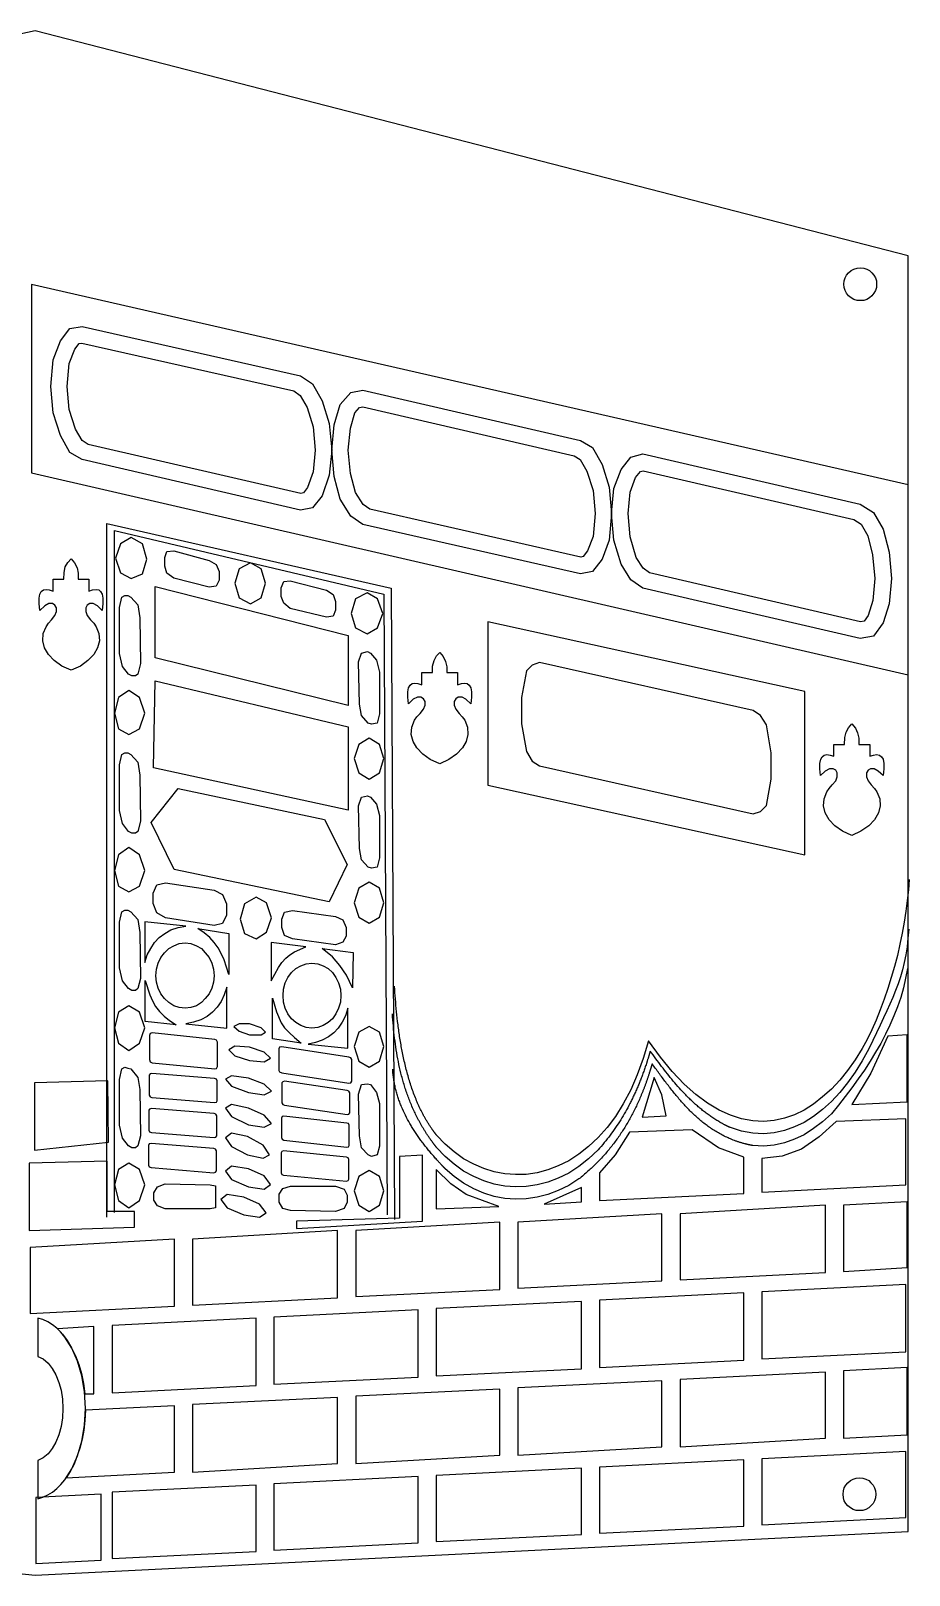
# Model space of a CAD drawing. Header units: inches. Extents: x -37.44 to -28.87, y -6.39 to 1.7.
# Drawn here: x -33.47 to -28.87, y -6.39 to 1.7 of the extents above; entities that cross this region are included whole.
import ezdxf

# ---------------------------------------------------------------- set-up
doc = ezdxf.new("R2010")
doc.units = ezdxf.units.IN
doc.layers.get('0').update_dxf_attribs({"linetype": 'CONTINUOUS'})

msp = doc.modelspace()

# ---------------------------------------------------------------- linework, layer by layer
for p, q in [((-33.3156, 0.0736), (-33.2664, 0.137)), ((-33.2664, 0.137), (-33.203, 0.1479)), ((-33.203, 0.1479), (-32.0585, -0.1101)), ((-33.3549, -0.027), (-33.3156, 0.0736)), ((-33.3669, -0.1658), (-33.3549, -0.027)), ((-32.0585, -0.1101), (-31.9951, -0.1527)), ((-31.9951, -0.1527), (-31.9448, -0.2413)), ((-33.3549, -0.3047), (-33.3669, -0.1658)), ((-31.9448, -0.2413), (-31.9076, -0.3604)), ((-31.8508, -0.2609), (-31.794, -0.1975)), ((-31.794, -0.1975), (-31.7316, -0.1855)), ((-31.7316, -0.1855), (-30.5915, -0.449)), ((-33.3156, -0.4238), (-33.3549, -0.3047)), ((-31.8814, -0.367), (-31.8508, -0.2609)), ((-31.9076, -0.3604), (-31.8945, -0.4992)), ((-31.8945, -0.4992), (-31.8814, -0.367)), ((-33.2664, -0.5124), (-33.3156, -0.4238)), ((-30.5915, -0.449), (-30.5292, -0.4861)), ((-33.203, -0.5495), (-33.2664, -0.5124)), ((-32.0585, -0.8141), (-33.203, -0.5495)), ((-31.8945, -0.4992), (-31.9076, -0.6315)), ((-31.8814, -0.6381), (-31.8945, -0.4992)), ((-30.5292, -0.4861), (-30.4789, -0.5747)), ((-30.3784, -0.6009), (-30.3281, -0.5375)), ((-30.3281, -0.5375), (-30.2647, -0.5189)), ((-30.2647, -0.5189), (-29.1268, -0.7824)), ((-31.9076, -0.6315), (-31.9448, -0.7386)), ((-31.8508, -0.7572), (-31.8814, -0.6381)), ((-30.4789, -0.5747), (-30.4418, -0.6938)), ((-30.4166, -0.7004), (-30.3784, -0.6009)), ((-30.4418, -0.6938), (-30.4287, -0.8326)), ((-30.4287, -0.8326), (-30.4166, -0.7004)), ((-31.9951, -0.802), (-32.0585, -0.8141)), ((-31.9448, -0.7386), (-31.9951, -0.802)), ((-31.794, -0.8457), (-31.8508, -0.7572)), ((-29.1268, -0.7824), (-29.0568, -0.8261)), ((-33.0729, -4.5186), (-33.0729, -0.884)), ((-33.0729, -0.884), (-31.5841, -1.224)), ((-31.7316, -0.8895), (-31.794, -0.8457)), ((-30.5915, -1.1475), (-31.7316, -0.8895)), ((-30.4287, -0.8326), (-30.4418, -0.9715)), ((-30.4166, -0.9715), (-30.4287, -0.8326)), ((-29.0568, -0.8261), (-29.0065, -0.9146)), ((-33.0336, -4.4946), (-33.0336, -0.9212)), ((-33.0336, -0.9212), (-31.6223, -1.2546)), ((-29.0065, -0.9146), (-28.9748, -1.0338)), ((-30.4418, -0.9715), (-30.4789, -1.072)), ((-30.3784, -1.0972), (-30.4166, -0.9715)), ((-28.9748, -1.0338), (-28.9628, -1.1726)), ((-30.4789, -1.072), (-30.5292, -1.1354)), ((-30.3281, -1.1792), (-30.3784, -1.0972)), ((-30.5292, -1.1354), (-30.5915, -1.1475)), ((-30.2647, -1.224), (-30.3281, -1.1792)), ((-28.9628, -1.1726), (-28.9748, -1.3049)), ((-31.6223, -1.2546), (-31.6048, -4.5066)), ((-31.5841, -1.224), (-31.5666, -4.5317)), ((-29.1268, -1.4874), (-30.2647, -1.224)), ((-28.9748, -1.3049), (-29.0065, -1.4054)), ((-29.0065, -1.4054), (-29.0568, -1.4743)), ((-29.0568, -1.4743), (-29.1268, -1.4874)), ((-30.2363, -3.5949), (-30.2625, -3.6868)), ((-30.1729, -3.6813), (-30.2363, -3.5949)), ((-29.1158, -3.6354), (-29.153, -3.6944)), ((-29.0808, -3.6376), (-29.1158, -3.6999)), ((-30.2625, -3.6868), (-30.2942, -3.7731)), ((-30.1106, -3.7556), (-30.1729, -3.6813)), ((-29.153, -3.6944), (-29.1923, -3.7512)), ((-29.1158, -3.6999), (-29.153, -3.7589)), ((-30.2942, -3.7731), (-30.3281, -3.8518)), ((-30.0483, -3.8212), (-30.1106, -3.7556)), ((-29.2339, -3.8015), (-29.2776, -3.8485)), ((-29.1923, -3.7512), (-29.2339, -3.8015)), ((-29.153, -3.7589), (-29.1923, -3.8157)), ((-30.3281, -3.8518), (-30.3674, -3.925)), ((-29.987, -3.877), (-30.0483, -3.8212)), ((-29.9258, -3.9218), (-29.987, -3.877)), ((-29.2776, -3.8485), (-29.3235, -3.889)), ((-29.2339, -3.866), (-29.2776, -3.913)), ((-29.1923, -3.8157), (-29.2339, -3.866)), ((-30.3674, -3.925), (-30.4079, -3.9906)), ((-29.8657, -3.9578), (-29.9258, -3.9218)), ((-29.8067, -3.9852), (-29.8657, -3.9578)), ((-29.4197, -3.9578), (-29.4711, -3.9819)), ((-29.3705, -3.9261), (-29.4197, -3.9578)), ((-29.3235, -3.889), (-29.3705, -3.9261)), ((-29.3235, -3.9546), (-29.3705, -3.9906)), ((-29.2776, -3.913), (-29.3235, -3.9546)), ((-30.4079, -3.9906), (-30.4527, -4.0497)), ((-29.7476, -4.0038), (-29.8067, -3.9852)), ((-29.6897, -4.0147), (-29.7476, -4.0038)), ((-29.6329, -4.018), (-29.6897, -4.0147)), ((-29.5771, -4.0125), (-29.6329, -4.018)), ((-29.5236, -4.0005), (-29.5771, -4.0125)), ((-29.4711, -3.9819), (-29.5236, -4.0005)), ((-29.4197, -4.0223), (-29.4711, -4.0464)), ((-29.3705, -3.9906), (-29.4197, -4.0223)), ((-29.3235, -4.0191), (-29.3705, -4.0551)), ((-29.2776, -3.9775), (-29.3235, -4.0191)), ((-31.301, -4.136), (-31.3458, -4.089)), ((-30.4997, -4.1021), (-30.5489, -4.1491)), ((-30.4527, -4.0497), (-30.4997, -4.1021)), ((-29.7476, -4.0682), (-29.8067, -4.0497)), ((-29.6897, -4.0792), (-29.7476, -4.0682)), ((-29.6329, -4.0825), (-29.6897, -4.0792)), ((-29.5771, -4.077), (-29.6329, -4.0825)), ((-29.5236, -4.065), (-29.5771, -4.077)), ((-29.4711, -4.0464), (-29.5236, -4.065)), ((-29.4711, -4.1109), (-29.5236, -4.1295)), ((-29.4197, -4.0868), (-29.4711, -4.1109)), ((-29.3705, -4.0551), (-29.4197, -4.0868)), ((-31.301, -4.2005), (-31.3458, -4.1535)), ((-31.254, -4.1765), (-31.301, -4.136)), ((-31.254, -4.241), (-31.301, -4.2005)), ((-31.2037, -4.2125), (-31.254, -4.1765)), ((-30.6003, -4.1896), (-30.6527, -4.2235)), ((-30.5489, -4.1491), (-30.6003, -4.1896)), ((-30.4997, -4.1666), (-30.5489, -4.2136)), ((-29.6329, -4.147), (-29.6897, -4.1437)), ((-29.5771, -4.1415), (-29.6329, -4.147)), ((-29.5236, -4.1295), (-29.5771, -4.1415)), ((-31.254, -4.3054), (-31.301, -4.265)), ((-31.2037, -4.277), (-31.254, -4.241)), ((-31.1512, -4.241), (-31.2037, -4.2125)), ((-31.1512, -4.3054), (-31.2037, -4.277)), ((-31.0987, -4.2639), (-31.1512, -4.241)), ((-31.0441, -4.2814), (-31.0987, -4.2639)), ((-30.9883, -4.2912), (-31.0441, -4.2814)), ((-30.8189, -4.2858), (-30.8757, -4.2945)), ((-30.7631, -4.2705), (-30.8189, -4.2858)), ((-30.7085, -4.2497), (-30.7631, -4.2705)), ((-30.6527, -4.2235), (-30.7085, -4.2497)), ((-30.6527, -4.288), (-30.7085, -4.3142)), ((-30.6003, -4.2541), (-30.6527, -4.288)), ((-30.5489, -4.2136), (-30.6003, -4.2541)), ((-31.2037, -4.3415), (-31.254, -4.3054)), ((-31.1512, -4.3699), (-31.2037, -4.3415)), ((-31.0987, -4.3284), (-31.1512, -4.3054)), ((-31.0441, -4.3459), (-31.0987, -4.3284)), ((-30.9883, -4.3557), (-31.0441, -4.3459)), ((-30.9315, -4.2956), (-30.9883, -4.2912)), ((-30.9315, -4.3601), (-30.9883, -4.3557)), ((-30.8757, -4.2945), (-30.9315, -4.2956)), ((-30.8757, -4.359), (-30.9315, -4.3601)), ((-30.8189, -4.3503), (-30.8757, -4.359)), ((-30.7631, -4.335), (-30.8189, -4.3503)), ((-30.7085, -4.3142), (-30.7631, -4.335)), ((-30.6527, -4.3525), (-30.7085, -4.3787)), ((-30.6003, -4.3186), (-30.6527, -4.3525)), ((-31.0987, -4.3929), (-31.1512, -4.3699)), ((-31.0441, -4.4104), (-31.0987, -4.3929)), ((-30.9883, -4.4202), (-31.0441, -4.4104)), ((-30.9315, -4.4246), (-30.9883, -4.4202)), ((-30.8757, -4.4235), (-30.9315, -4.4246)), ((-30.8189, -4.4148), (-30.8757, -4.4235)), ((-30.7631, -4.3995), (-30.8189, -4.4148)), ((-30.7085, -4.3787), (-30.7631, -4.3995))]:
    msp.add_line(p, q)
for points in [[(-28.8743, -6.1659), (-28.8743, 0.5174), (-33.4478, 1.6968), (-37.4311, 0.8333), (-37.4311, -5.9823), (-33.4478, -6.3944)], [(-29.1082, 0.2845), (-29.1268, 0.2834), (-29.1432, 0.2845), (-29.1595, 0.29), (-29.1738, 0.2976), (-29.1869, 0.3086), (-29.1978, 0.3217), (-29.2055, 0.337), (-29.2109, 0.3523), (-29.212, 0.3698), (-29.2109, 0.3873), (-29.2055, 0.4037), (-29.1978, 0.4168), (-29.1869, 0.4299), (-29.1738, 0.4408), (-29.1595, 0.4485), (-29.1432, 0.454), (-29.1268, 0.4561), (-29.1082, 0.454), (-29.0918, 0.4485), (-29.0776, 0.4408), (-29.0655, 0.4299), (-29.0546, 0.4168), (-29.047, 0.4037), (-29.0415, 0.3873), (-29.0404, 0.3698), (-29.0415, 0.3523), (-29.047, 0.337), (-29.0546, 0.3217), (-29.0655, 0.3086), (-29.0776, 0.2976), (-29.0918, 0.29)], [(-28.8743, -0.6818), (-33.4675, 0.3687), (-33.4675, -0.6184), (-28.8743, -1.6765)], [(-33.2183, 0.0583), (-33.2041, 0.0604), (-32.0935, -0.1899), (-32.0607, -0.2128), (-32.0235, -0.2762), (-31.9918, -0.3779), (-31.9809, -0.4992), (-31.9918, -0.6129), (-32.0213, -0.696), (-32.0432, -0.7233), (-32.0574, -0.7266), (-33.1713, -0.4697), (-33.203, -0.45), (-33.2379, -0.3899), (-33.2697, -0.2872), (-33.2806, -0.1658), (-33.2697, -0.0467), (-33.2412, 0.0298)], [(-31.7491, -0.2762), (-31.7327, -0.273), (-30.6254, -0.5299), (-30.5926, -0.5484), (-30.5587, -0.6096), (-30.5259, -0.7113), (-30.515, -0.8326), (-30.5259, -0.9518), (-30.5555, -1.0283), (-30.5773, -1.0567), (-30.5904, -1.06), (-31.6956, -0.8097), (-31.7306, -0.7845), (-31.771, -0.7222), (-31.7972, -0.6228), (-31.8082, -0.4992), (-31.7972, -0.3845), (-31.7732, -0.3036)], [(-30.2778, -0.6118), (-30.2625, -0.6075), (-29.1595, -0.8632), (-29.1213, -0.8873), (-29.0863, -0.9485), (-29.0612, -1.0491), (-29.0491, -1.1726), (-29.0601, -1.2885), (-29.0841, -1.3661), (-29.106, -1.3967), (-29.1246, -1.4), (-30.2297, -1.1431), (-30.2636, -1.119), (-30.2997, -1.0622), (-30.3314, -0.954), (-30.3423, -0.8326), (-30.3314, -0.7201), (-30.3029, -0.6435)], [(-32.886, -0.99), (-32.9461, -0.9584), (-33.0008, -0.99), (-33.0281, -1.0655), (-33.0008, -1.142), (-32.9461, -1.1726), (-32.886, -1.1475), (-32.863, -1.072)], [(-32.5362, -1.2174), (-32.722, -1.1715), (-32.7581, -1.1453), (-32.769, -1.1081), (-32.769, -1.0633), (-32.7581, -1.0316), (-32.722, -1.0272), (-32.5362, -1.0775), (-32.5001, -1.0994), (-32.4848, -1.1365), (-32.4848, -1.1813), (-32.5001, -1.213)], [(-33.3549, -1.1759), (-33.2981, -1.1759), (-33.297, -1.1409), (-33.2904, -1.1114), (-33.2773, -1.0884), (-33.2598, -1.0688), (-33.2423, -1.0906), (-33.2292, -1.1169), (-33.2227, -1.1453), (-33.2227, -1.1759), (-33.1669, -1.1759), (-33.1669, -1.2382), (-33.1472, -1.2316), (-33.1297, -1.2294), (-33.1155, -1.2316), (-33.1057, -1.2404), (-33.098, -1.2546), (-33.0937, -1.2764), (-33.0937, -1.3038), (-33.097, -1.3398), (-33.121, -1.3158), (-33.144, -1.3038), (-33.1625, -1.3038), (-33.1756, -1.3114), (-33.1833, -1.3267), (-33.1833, -1.3453), (-33.1756, -1.3672), (-33.1582, -1.389), (-33.1418, -1.4065), (-33.1297, -1.4251), (-33.1144, -1.4612), (-33.1112, -1.4983), (-33.121, -1.5355), (-33.1418, -1.5705), (-33.1724, -1.6022), (-33.2117, -1.6317), (-33.2598, -1.6536), (-33.309, -1.6317), (-33.3494, -1.6022), (-33.379, -1.5705), (-33.3997, -1.5355), (-33.4085, -1.4983), (-33.4063, -1.4612), (-33.391, -1.4251), (-33.379, -1.4065), (-33.3626, -1.389), (-33.3451, -1.3672), (-33.3374, -1.3453), (-33.3374, -1.3267), (-33.3451, -1.3114), (-33.3582, -1.3038), (-33.3768, -1.3038), (-33.3986, -1.3158), (-33.4238, -1.3398), (-33.4282, -1.3038), (-33.4282, -1.2764), (-33.4238, -1.2546), (-33.4161, -1.2404), (-33.4041, -1.2316), (-33.3899, -1.2294), (-33.3746, -1.2316), (-33.3549, -1.2382)], [(-32.2651, -1.1223), (-32.3197, -1.0906), (-32.3799, -1.1223), (-32.4017, -1.1977), (-32.3799, -1.2732), (-32.3197, -1.3049), (-32.2651, -1.2732), (-32.2421, -1.1977)], [(-31.9229, -1.3748), (-32.1121, -1.33), (-32.1449, -1.3016), (-32.1601, -1.2666), (-32.1601, -1.2207), (-32.1449, -1.189), (-32.1121, -1.1846), (-31.9229, -1.2338), (-31.8869, -1.2568), (-31.8759, -1.2928), (-31.8759, -1.3387), (-31.8869, -1.3694)], [(-32.9002, -1.3781), (-32.8958, -1.6186), (-32.9111, -1.6732), (-32.9231, -1.682), (-32.9428, -1.682), (-32.9592, -1.6732), (-32.9909, -1.6328), (-33.0062, -1.565), (-33.0062, -1.3245), (-32.9942, -1.2699), (-32.9778, -1.2611), (-32.9636, -1.2611), (-32.9472, -1.2699), (-32.9111, -1.3103)], [(-32.8193, -1.588), (-32.8193, -1.2152), (-31.8093, -1.471), (-31.8093, -1.8383)], [(-31.6551, -1.2797), (-31.7098, -1.248), (-31.771, -1.2797), (-31.7929, -1.3552), (-31.771, -1.4306), (-31.7098, -1.4623), (-31.6551, -1.4306), (-31.6278, -1.3552)], [(-29.4164, -1.764), (-31.0769, -1.3989), (-31.0769, -2.2548), (-29.4164, -2.6199)], [(-31.6442, -1.6634), (-31.6442, -1.8809), (-31.6562, -1.9312), (-31.6868, -1.9356), (-31.7032, -1.9312), (-31.7393, -1.8908), (-31.7502, -1.8317), (-31.7546, -1.6098), (-31.7393, -1.5639), (-31.7076, -1.5552), (-31.6912, -1.5639), (-31.6595, -1.6)], [(-31.4234, -1.6656), (-31.3676, -1.6656), (-31.3665, -1.6317), (-31.3589, -1.6022), (-31.3458, -1.5781), (-31.3294, -1.5596), (-31.3108, -1.5814), (-31.2988, -1.6077), (-31.2922, -1.635), (-31.2922, -1.6656), (-31.2354, -1.6656), (-31.2354, -1.729), (-31.2157, -1.7224), (-31.1993, -1.7202), (-31.1862, -1.7224), (-31.1742, -1.7312), (-31.1665, -1.7454), (-31.1621, -1.7662), (-31.1621, -1.7935), (-31.1665, -1.8296), (-31.1917, -1.8055), (-31.2124, -1.7946), (-31.2321, -1.7935), (-31.2452, -1.8022), (-31.2529, -1.8164), (-31.2529, -1.8361), (-31.2452, -1.8569), (-31.2277, -1.8798), (-31.2113, -1.8973), (-31.1982, -1.9148), (-31.184, -1.952), (-31.1818, -1.9892), (-31.1906, -2.0263), (-31.2102, -2.0602), (-31.2408, -2.093), (-31.2813, -2.1203), (-31.3294, -2.1444), (-31.3786, -2.1203), (-31.4179, -2.093), (-31.4485, -2.0602), (-31.4682, -2.0263), (-31.478, -1.9892), (-31.4748, -1.952), (-31.4606, -1.9148), (-31.4485, -1.8973), (-31.4321, -1.8798), (-31.4136, -1.8569), (-31.4059, -1.8361), (-31.4059, -1.8164), (-31.4136, -1.8022), (-31.4278, -1.7935), (-31.4463, -1.7946), (-31.4682, -1.8055), (-31.4933, -1.8296), (-31.4966, -1.7935), (-31.4966, -1.7662), (-31.4923, -1.7454), (-31.4846, -1.7312), (-31.4737, -1.7224), (-31.4606, -1.7202), (-31.4431, -1.7224), (-31.4234, -1.729)], [(-29.6864, -1.8645), (-30.8058, -1.6131), (-30.844, -1.6262), (-30.8746, -1.6569), (-30.9009, -1.7957), (-30.9009, -1.9334), (-30.8746, -2.0788), (-30.844, -2.1291), (-30.8058, -2.1542), (-29.6864, -2.4056), (-29.6482, -2.3925), (-29.6176, -2.3619), (-29.5924, -2.2231), (-29.5924, -2.0853), (-29.6176, -1.94), (-29.6482, -1.8897)], [(-32.9013, -1.7957), (-32.957, -1.7585), (-33.0117, -1.7957), (-33.0336, -1.8776), (-33.0117, -1.9596), (-32.957, -1.9902), (-32.9013, -1.9596), (-32.874, -1.8776)], [(-32.828, -2.164), (-32.8204, -1.7082), (-31.8093, -1.9498), (-31.8093, -2.386)], [(-29.2645, -2.0416), (-29.2087, -2.0416), (-29.2076, -2.0056), (-29.2, -1.9771), (-29.1869, -1.9542), (-29.1705, -1.9334), (-29.1508, -1.9575), (-29.1399, -1.9815), (-29.1333, -2.0099), (-29.1333, -2.0416), (-29.0754, -2.0416), (-29.0754, -2.1039), (-29.0568, -2.0974), (-29.0404, -2.0952), (-29.0262, -2.0985), (-29.0142, -2.1061), (-29.0065, -2.1192), (-29.0032, -2.1411), (-29.0032, -2.1695), (-29.0065, -2.2045), (-29.0317, -2.1815), (-29.0535, -2.1695), (-29.0732, -2.1695), (-29.0852, -2.1772), (-29.0929, -2.1914), (-29.0929, -2.2111), (-29.0852, -2.2329), (-29.0688, -2.2537), (-29.0524, -2.2723), (-29.0393, -2.2898), (-29.024, -2.3269), (-29.0218, -2.3641), (-29.0306, -2.4002), (-29.0513, -2.4362), (-29.0808, -2.4679), (-29.1224, -2.4964), (-29.1705, -2.5193), (-29.2186, -2.4964), (-29.259, -2.4679), (-29.2885, -2.4362), (-29.3093, -2.4002), (-29.3191, -2.3641), (-29.3159, -2.3269), (-29.3006, -2.2898), (-29.2885, -2.2723), (-29.2732, -2.2537), (-29.2547, -2.2329), (-29.247, -2.2111), (-29.247, -2.1914), (-29.2547, -2.1772), (-29.2689, -2.1695), (-29.2864, -2.1695), (-29.3093, -2.1815), (-29.3344, -2.2045), (-29.3377, -2.1695), (-29.3377, -2.1411), (-29.3334, -2.1192), (-29.3257, -2.1061), (-29.3148, -2.0985), (-29.3006, -2.0952), (-29.2831, -2.0974), (-29.2645, -2.1039)], [(-31.6442, -2.0416), (-31.6989, -2.0099), (-31.7535, -2.0416), (-31.7765, -2.116), (-31.7535, -2.1914), (-31.6989, -2.2231), (-31.6442, -2.1914), (-31.6223, -2.116)], [(-32.9002, -2.2023), (-32.8958, -2.4439), (-32.9111, -2.4974), (-32.9231, -2.5073), (-32.9428, -2.5073), (-32.9592, -2.4974), (-32.9909, -2.4559), (-33.0062, -2.3881), (-33.0062, -2.1487), (-32.9942, -2.0941), (-32.9778, -2.0853), (-32.9636, -2.0853), (-32.9472, -2.0941), (-32.9111, -2.1345)], [(-32.8401, -2.4515), (-32.6991, -2.2723), (-31.9328, -2.4351), (-31.8147, -2.6702), (-31.9087, -2.8658), (-32.7209, -2.6975)], [(-31.6442, -2.4144), (-31.6442, -2.6363), (-31.6562, -2.6855), (-31.6868, -2.6909), (-31.7032, -2.6855), (-31.7393, -2.6461), (-31.7502, -2.5871), (-31.7546, -2.3641), (-31.7393, -2.3182), (-31.7076, -2.3105), (-31.6912, -2.3182), (-31.6595, -2.3553)], [(-32.9013, -2.6199), (-32.957, -2.5827), (-33.0117, -2.6199), (-33.0336, -2.7019), (-33.0117, -2.7838), (-32.957, -2.8144), (-32.9013, -2.7838), (-32.874, -2.7019)], [(-32.511, -2.9915), (-32.7657, -2.9511), (-32.8106, -2.9249), (-32.8302, -2.8757), (-32.8302, -2.821), (-32.8106, -2.7784), (-32.7657, -2.7675), (-32.511, -2.8057), (-32.4662, -2.8287), (-32.4465, -2.8768), (-32.4465, -2.9358), (-32.4662, -2.9806)], [(-31.6442, -2.7959), (-31.6989, -2.7642), (-31.7535, -2.7959), (-31.7765, -2.8713), (-31.7535, -2.9467), (-31.6989, -2.9784), (-31.6442, -2.9467), (-31.6223, -2.8713)], [(-32.9002, -3.0265), (-32.8958, -3.2681), (-32.9111, -3.3216), (-32.9231, -3.3315), (-32.9428, -3.3315), (-32.9592, -3.3216), (-32.9909, -3.2801), (-33.0062, -3.2123), (-33.0062, -2.973), (-32.9942, -2.9183), (-32.9778, -2.9095), (-32.9636, -2.9095), (-32.9472, -2.9183), (-32.9111, -2.9587)], [(-32.2367, -2.8713), (-32.2913, -2.8429), (-32.3525, -2.8768), (-32.3744, -2.9566), (-32.3525, -3.032), (-32.2913, -3.0604), (-32.2367, -3.0254), (-32.2104, -2.9511)], [(-31.8759, -3.0921), (-32.1011, -3.0604), (-32.1416, -3.0429), (-32.1569, -3.0014), (-32.1569, -2.9566), (-32.1416, -2.9216), (-32.1011, -2.9117), (-31.8759, -2.9434), (-31.8366, -2.9609), (-31.8191, -3.0014), (-31.8191, -3.0473), (-31.8366, -3.0779)], [(-32.874, -2.9708), (-32.874, -3.185), (-32.8608, -3.1446), (-32.8433, -3.1107), (-32.8237, -3.079), (-32.7985, -3.0538), (-32.769, -3.032), (-32.7373, -3.0134), (-32.7001, -3.0014), (-32.6586, -2.9937)], [(-32.4345, -3.0331), (-32.4345, -3.2473), (-32.4586, -3.1708), (-32.4739, -3.138), (-32.4903, -3.1074), (-32.5099, -3.079), (-32.534, -3.0538), (-32.5624, -3.0298), (-32.5963, -3.0068)], [(-32.6324, -3.42), (-32.663, -3.4233), (-32.6947, -3.42), (-32.722, -3.4113), (-32.7482, -3.3949), (-32.7701, -3.373), (-32.7898, -3.3479), (-32.804, -3.3195), (-32.8127, -3.2867), (-32.816, -3.2539), (-32.8127, -3.2189), (-32.804, -3.1872), (-32.7898, -3.1577), (-32.7701, -3.1336), (-32.7482, -3.1118), (-32.722, -3.0965), (-32.6947, -3.0855), (-32.663, -3.0823), (-32.6324, -3.0855), (-32.6039, -3.0965), (-32.5777, -3.1118), (-32.557, -3.1336), (-32.5373, -3.1577), (-32.5231, -3.1872), (-32.5143, -3.2189), (-32.511, -3.2539), (-32.5143, -3.2867), (-32.5231, -3.3195), (-32.5373, -3.3479), (-32.557, -3.373), (-32.5777, -3.3949), (-32.6039, -3.4113)], [(-32.2115, -3.079), (-32.2115, -3.2801), (-32.1744, -3.2101), (-32.1558, -3.185), (-32.1361, -3.1621), (-32.1142, -3.1435), (-32.0902, -3.1293), (-32.0312, -3.1019)], [(-31.7819, -3.1315), (-31.7863, -3.3173), (-31.818, -3.2517), (-31.8519, -3.2003), (-31.8913, -3.1555), (-31.9448, -3.1118)], [(-31.9678, -3.525), (-31.9984, -3.5282), (-32.029, -3.525), (-32.0574, -3.5151), (-32.0825, -3.4987), (-32.1055, -3.4791), (-32.1241, -3.4528), (-32.1383, -3.4244), (-32.1481, -3.3927), (-32.1492, -3.3577), (-32.1481, -3.3238), (-32.1383, -3.291), (-32.1241, -3.2626), (-32.1055, -3.2375), (-32.0825, -3.2167), (-32.0574, -3.2014), (-32.029, -3.1916), (-31.9984, -3.1872), (-31.9678, -3.1916), (-31.9394, -3.2014), (-31.9131, -3.2167), (-31.8901, -3.2375), (-31.8727, -3.2626), (-31.8585, -3.291), (-31.8497, -3.3238), (-31.8464, -3.3577), (-31.8497, -3.3927), (-31.8585, -3.4244), (-31.8727, -3.4528), (-31.8901, -3.4791), (-31.9131, -3.4987), (-31.9394, -3.5151)], [(-32.8718, -3.4944), (-32.8718, -3.279), (-32.8477, -3.3544), (-32.8335, -3.3862), (-32.8182, -3.4146), (-32.7974, -3.4408), (-32.7734, -3.4649), (-32.745, -3.4878), (-32.7089, -3.5108)], [(-32.4444, -3.5282), (-32.4444, -3.314), (-32.4575, -3.3534), (-32.4739, -3.3883), (-32.4946, -3.4189), (-32.5198, -3.4452), (-32.5482, -3.4681), (-32.581, -3.4845), (-32.6182, -3.4976), (-32.6586, -3.5053)], [(-32.205, -3.584), (-32.205, -3.3708), (-32.1842, -3.443), (-32.1591, -3.4998), (-32.1416, -3.5261), (-32.1186, -3.5512), (-32.0891, -3.5774), (-32.0541, -3.608)], [(-32.9013, -3.4441), (-32.957, -3.4124), (-33.0117, -3.4441), (-33.0336, -3.5261), (-33.0117, -3.608), (-32.957, -3.6452), (-32.9013, -3.608), (-32.874, -3.5261)], [(-31.8104, -3.6332), (-31.8104, -3.4244), (-31.8235, -3.4638), (-31.8399, -3.4976), (-31.8606, -3.5282), (-31.8836, -3.5523), (-31.912, -3.5742), (-31.9448, -3.5906), (-31.9798, -3.6037), (-32.0191, -3.6124)], [(-32.5078, -3.5873), (-32.8357, -3.5534), (-32.8455, -3.5567), (-32.8499, -3.5665), (-32.8499, -3.6933), (-32.8455, -3.7042), (-32.8357, -3.7097), (-32.5078, -3.7425), (-32.4979, -3.7392), (-32.4936, -3.7294), (-32.4936, -3.6026), (-32.4979, -3.5917)], [(-32.2651, -3.5261), (-32.3252, -3.5064), (-32.3799, -3.5064), (-32.4083, -3.5195), (-32.3799, -3.5446), (-32.3252, -3.5632), (-32.2651, -3.5632), (-32.2421, -3.5501)], [(-31.6442, -3.5501), (-31.6989, -3.5195), (-31.7535, -3.5501), (-31.7765, -3.6255), (-31.7535, -3.702), (-31.6989, -3.7337), (-31.6442, -3.702), (-31.6223, -3.6255)], [(-32.2487, -3.655), (-32.3252, -3.6288), (-32.4017, -3.6234), (-32.4345, -3.6419), (-32.4017, -3.6736), (-32.3252, -3.6988), (-32.2487, -3.7053), (-32.2159, -3.6857)], [(-31.8049, -3.6802), (-32.1569, -3.6266), (-32.1678, -3.6288), (-32.1722, -3.6376), (-32.1722, -3.7502), (-32.1678, -3.7578), (-32.1569, -3.7633), (-31.8049, -3.8168), (-31.794, -3.8146), (-31.7896, -3.8059), (-31.7896, -3.6933), (-31.794, -3.6846)], [(-28.8808, -3.5632), (-28.9814, -3.5698), (-29.0699, -3.7644), (-29.1705, -3.9283), (-28.8808, -3.9152)], [(-32.9002, -3.8507), (-32.8958, -4.0923), (-32.9111, -4.1459), (-32.9231, -4.1557), (-32.9428, -4.1557), (-32.9592, -4.1459), (-32.9909, -4.1043), (-33.0062, -4.0365), (-33.0062, -3.7971), (-32.9942, -3.7425), (-32.9778, -3.7337), (-32.9636, -3.7381), (-32.9472, -3.7425), (-32.9111, -3.7873)], [(-32.5089, -3.7917), (-32.8368, -3.7655), (-32.8466, -3.7676), (-32.851, -3.7753), (-32.851, -3.8802), (-32.8466, -3.889), (-32.8368, -3.8912), (-32.5089, -3.9185), (-32.499, -3.9163), (-32.4946, -3.9087), (-32.4946, -3.8048), (-32.499, -3.7961)], [(-32.2487, -3.8212), (-32.3307, -3.7906), (-32.4192, -3.7775), (-32.4509, -3.7961), (-32.4192, -3.8332), (-32.3307, -3.866), (-32.2487, -3.878), (-32.2104, -3.8595)], [(-30.1433, -3.9884), (-30.1652, -3.878), (-30.2056, -3.7872), (-30.269, -3.9949)], [(-33.0685, -3.8048), (-33.4522, -3.8157), (-33.4522, -4.1677), (-33.0642, -4.1262)], [(-31.8136, -3.8551), (-32.1427, -3.807), (-32.1514, -3.8092), (-32.1558, -3.8157), (-32.1558, -3.9196), (-32.1514, -3.9283), (-32.1427, -3.9327), (-31.8136, -3.9808), (-31.8049, -3.9797), (-31.8005, -3.972), (-31.8005, -3.8682), (-31.8049, -3.8595)], [(-31.6442, -3.924), (-31.6442, -4.147), (-31.6562, -4.1918), (-31.6868, -4.2005), (-31.7032, -4.1918), (-31.7393, -4.1557), (-31.7502, -4.0923), (-31.7546, -3.8748), (-31.7393, -3.8234), (-31.7076, -3.8201), (-31.6912, -3.8234), (-31.6595, -3.8649)], [(-32.511, -3.9753), (-32.839, -3.9491), (-32.8488, -3.9524), (-32.8532, -3.9589), (-32.8532, -4.0628), (-32.8488, -4.0715), (-32.839, -4.0759), (-32.511, -4.1021), (-32.5012, -4.0989), (-32.4968, -4.0923), (-32.4968, -3.9884), (-32.5012, -3.9797)], [(-32.2487, -3.9852), (-32.3307, -3.948), (-32.4192, -3.9283), (-32.4509, -3.948), (-32.4192, -3.9917), (-32.3307, -4.0354), (-32.2487, -4.0475), (-32.2104, -4.0289)], [(-31.8158, -4.0256), (-32.1449, -3.9895), (-32.1536, -3.9917), (-32.158, -3.9994), (-32.158, -4.1021), (-32.1536, -4.1109), (-32.1449, -4.1153), (-31.8158, -4.1524), (-31.8071, -4.1502), (-31.8027, -4.1426), (-31.8027, -4.0376), (-31.8071, -4.0289)], [(-28.8874, -4.0038), (-29.2525, -4.0169), (-29.341, -4.0978), (-29.4339, -4.1622), (-29.5356, -4.1994), (-29.6416, -4.2114), (-29.6416, -4.3874), (-28.8874, -4.3503)], [(-32.2542, -4.1415), (-32.3361, -4.0967), (-32.4192, -4.0781), (-32.4509, -4.1032), (-32.4192, -4.148), (-32.3361, -4.1918), (-32.2542, -4.2103), (-32.2203, -4.1918)], [(-30.0067, -4.0606), (-30.3346, -4.0737), (-30.4101, -4.1929), (-30.4921, -4.2869), (-30.4921, -4.4322), (-29.7367, -4.394), (-29.7367, -4.2049), (-29.869, -4.1557)], [(-32.5132, -4.159), (-32.8412, -4.1327), (-32.851, -4.1349), (-32.8554, -4.1426), (-32.8554, -4.2464), (-32.851, -4.2552), (-32.8412, -4.2585), (-32.5132, -4.2858), (-32.5034, -4.2836), (-32.499, -4.2759), (-32.499, -4.171), (-32.5034, -4.1622)], [(-31.818, -4.2038), (-32.147, -4.1721), (-32.1558, -4.1743), (-32.1601, -4.1819), (-32.1601, -4.2869), (-32.1558, -4.2945), (-32.147, -4.2989), (-31.818, -4.3306), (-31.8082, -4.3273), (-31.8049, -4.3197), (-31.8049, -4.2169), (-31.8082, -4.2082)], [(-31.4197, -4.1942), (-31.5399, -4.2008), (-31.5399, -4.5245), (-32.0799, -4.5407), (-32.0799, -4.5779), (-31.4197, -4.5407)], [(-33.0718, -4.2246), (-33.4806, -4.2366), (-33.4806, -4.5886), (-32.9286, -4.5711), (-32.9286, -4.4891), (-33.0718, -4.4891)], [(-32.9013, -4.2683), (-32.957, -4.2366), (-33.0117, -4.2683), (-33.0336, -4.3503), (-33.0117, -4.4322), (-32.957, -4.4694), (-32.9013, -4.4322), (-32.874, -4.3503)], [(-32.2487, -4.3022), (-32.3307, -4.265), (-32.4192, -4.2519), (-32.4509, -4.2781), (-32.4192, -4.3219), (-32.3307, -4.3601), (-32.2487, -4.3721), (-32.2159, -4.347)], [(-31.6442, -4.3054), (-31.6989, -4.2748), (-31.7535, -4.3054), (-31.7765, -4.3809), (-31.7535, -4.4563), (-31.6989, -4.4891), (-31.6442, -4.4563), (-31.6223, -4.3809)], [(-31.3469, -4.476), (-31.02, -4.4629), (-31.1906, -4.4006), (-31.2714, -4.3437), (-31.3469, -4.2683)], [(-32.5318, -4.476), (-32.7668, -4.476), (-32.8084, -4.4596), (-32.8269, -4.429), (-32.8269, -4.3907), (-32.8084, -4.3601), (-32.7668, -4.3437), (-32.5318, -4.3492), (-32.5034, -4.3546), (-32.5034, -4.4705)], [(-31.8759, -4.4891), (-32.111, -4.4836), (-32.1514, -4.4727), (-32.17, -4.4399), (-32.17, -4.3984), (-32.1514, -4.3678), (-32.111, -4.3568), (-31.8759, -4.3568), (-31.8289, -4.3721), (-31.8147, -4.4038), (-31.8147, -4.4399), (-31.8289, -4.4727)], [(-30.5861, -4.4377), (-30.5861, -4.3634), (-30.7817, -4.4508)], [(-32.2727, -4.4508), (-32.3547, -4.4137), (-32.4422, -4.4006), (-32.4761, -4.4257), (-32.4422, -4.4694), (-32.3547, -4.5066), (-32.2727, -4.5197), (-32.2389, -4.4956)], [(-28.8808, -4.4377), (-29.2142, -4.4563), (-29.2142, -4.8028), (-28.8808, -4.7831)], [(-30.1652, -4.5011), (-30.9195, -4.5448), (-30.9195, -4.8914), (-30.1652, -4.8531)], [(-29.3082, -4.4563), (-30.0701, -4.5011), (-30.0701, -4.8465), (-29.3082, -4.8094)], [(-31.8639, -4.5886), (-32.6247, -4.6334), (-32.6247, -4.9799), (-31.8639, -4.9416)], [(-31.0135, -4.5448), (-31.7688, -4.5886), (-31.7688, -4.9351), (-31.0135, -4.8979)], [(-32.7187, -4.6334), (-33.4741, -4.6771), (-33.4741, -5.0236), (-32.7187, -4.9854)], [(-29.7367, -4.9154), (-30.4921, -4.9537), (-30.4921, -5.3067), (-29.7367, -5.2685)], [(-28.8874, -4.8717), (-29.6416, -4.9099), (-29.6416, -5.2619), (-28.8874, -5.2248)], [(-31.442, -5.0039), (-32.1973, -5.0422), (-32.1973, -5.3942), (-31.442, -5.357)], [(-30.5861, -4.9602), (-31.3469, -4.9974), (-31.3469, -5.3505), (-30.5861, -5.3133)], [(-33.4074, -5.0553), (-33.4336, -5.0488), (-33.4336, -5.2488), (-33.4063, -5.2619), (-33.3811, -5.2838), (-33.3593, -5.3122), (-33.3396, -5.345), (-33.3243, -5.3844), (-33.3123, -5.4259), (-33.3057, -5.4718), (-33.3035, -5.5221), (-33.3057, -5.5702), (-33.3123, -5.6161), (-33.3243, -5.6587), (-33.3396, -5.697), (-33.3593, -5.7309), (-33.3811, -5.7582), (-33.4063, -5.7801), (-33.4336, -5.7943), (-33.4336, -5.9943), (-33.4074, -5.9867), (-33.3822, -5.9746), (-33.3582, -5.9593), (-33.3352, -5.9407), (-33.3134, -5.92), (-33.2937, -5.8948), (-33.2565, -5.8369), (-33.227, -5.7691), (-33.2041, -5.6926), (-33.1899, -5.6095), (-33.1844, -5.5221), (-33.1899, -5.4325), (-33.2041, -5.3494), (-33.227, -5.2729), (-33.2565, -5.2051), (-33.2937, -5.1472), (-33.3134, -5.122), (-33.3352, -5.1012), (-33.3582, -5.0826), (-33.3822, -5.0674)], [(-33.1407, -5.0925), (-33.332, -5.1034), (-33.3057, -5.1318), (-33.2806, -5.1657), (-33.2576, -5.2029), (-33.2379, -5.2455), (-33.2205, -5.2904), (-33.2063, -5.3384), (-33.1953, -5.3909), (-33.1888, -5.4445), (-33.1407, -5.4445)], [(-32.2902, -5.0488), (-33.0456, -5.0859), (-33.0456, -5.439), (-32.2902, -5.4008)], [(-29.3082, -5.3308), (-30.0701, -5.369), (-30.0701, -5.7221), (-29.3082, -5.6773)], [(-28.8808, -5.3067), (-29.2142, -5.3242), (-29.2142, -5.6773), (-28.8808, -5.6587)], [(-31.0135, -5.4193), (-31.7688, -5.4576), (-31.7688, -5.8096), (-31.0135, -5.7658)], [(-30.1652, -5.3756), (-30.9195, -5.4128), (-30.9195, -5.7658), (-30.1652, -5.7221)], [(-31.8639, -5.4631), (-32.6247, -5.5013), (-32.6247, -5.8544), (-31.8639, -5.8096)], [(-32.7187, -5.5079), (-33.1844, -5.5308), (-33.1877, -5.5844), (-33.1931, -5.6347), (-33.2019, -5.6828), (-33.2139, -5.7298), (-33.2445, -5.8129), (-33.2642, -5.8511), (-33.286, -5.8839), (-32.7187, -5.8544)], [(-29.7367, -5.791), (-30.4921, -5.8282), (-30.4921, -6.1747), (-29.7367, -6.1375)], [(-28.8874, -5.7462), (-29.6416, -5.7844), (-29.6416, -6.131), (-28.8874, -6.0927)], [(-31.442, -5.8785), (-32.1973, -5.9167), (-32.1973, -6.2632), (-31.442, -6.225)], [(-30.5861, -5.8347), (-31.3469, -5.8719), (-31.3469, -6.2184), (-30.5861, -6.1812)], [(-29.1126, -6.0555), (-29.1311, -6.0566), (-29.1475, -6.0555), (-29.1639, -6.0501), (-29.1781, -6.0424), (-29.1912, -6.0315), (-29.2022, -6.0184), (-29.2098, -6.0053), (-29.2142, -5.9889), (-29.2164, -5.9703), (-29.2142, -5.9528), (-29.2098, -5.9375), (-29.2022, -5.9233), (-29.1912, -5.9102), (-29.1781, -5.8992), (-29.1639, -5.8916), (-29.1475, -5.8861), (-29.1311, -5.8839), (-29.1126, -5.8861), (-29.0962, -5.8916), (-29.0819, -5.8992), (-29.0699, -5.9102), (-29.059, -5.9233), (-29.0513, -5.9375), (-29.0459, -5.9528), (-29.0448, -5.9703), (-29.0459, -5.9889), (-29.0513, -6.0053), (-29.059, -6.0184), (-29.0699, -6.0315), (-29.0819, -6.0424), (-29.0962, -6.0501)], [(-33.1035, -5.9703), (-33.4456, -5.9878), (-33.4456, -6.3332), (-33.1035, -6.3157)], [(-32.2902, -5.9233), (-33.0456, -5.9604), (-33.0456, -6.307), (-32.2902, -6.2698)]]:
    msp.add_lwpolyline(points, close=True)
for points in [[(-28.8702, -2.7503), (-28.8861, -3.0318), (-28.977, -3.3881), (-29.1158, -3.6354)], [(-28.8725, -3.0095), (-28.8873, -3.2722), (-28.9715, -3.3973), (-29.0808, -3.6376)], [(-28.8793, -3.2166), (-28.9209, -3.4887), (-29.0771, -3.7349), (-29.2776, -3.9775)]]:
    msp.add_open_spline(points, degree=3)
for points, knots in [([(-31.3458, -4.089), (-31.3458, -4.089), (-31.3458, -4.089), (-31.3458, -4.089), (-31.3458, -4.089), (-31.3458, -4.089), (-31.3458, -4.0889), (-31.3459, -4.0889), (-31.3459, -4.0889), (-31.3459, -4.0888), (-31.346, -4.0887), (-31.3461, -4.0886), (-31.3462, -4.0885), (-31.3463, -4.0884), (-31.3464, -4.0882), (-31.3466, -4.088), (-31.3468, -4.0878), (-31.347, -4.0874), (-31.3474, -4.087), (-31.3477, -4.0866), (-31.348, -4.0862), (-31.3484, -4.0857), (-31.3489, -4.085), (-31.3496, -4.0842), (-31.3502, -4.0834), (-31.351, -4.0823), (-31.3521, -4.081), (-31.3533, -4.0793), (-31.3546, -4.0777), (-31.3558, -4.0761), (-31.357, -4.0744), (-31.3587, -4.0722), (-31.3607, -4.0695), (-31.3631, -4.0662), (-31.3655, -4.0628), (-31.3679, -4.0595), (-31.3711, -4.055), (-31.375, -4.0493), (-31.3796, -4.0425), (-31.3841, -4.0355), (-31.3885, -4.0286), (-31.3929, -4.0215), (-31.3972, -4.0144), (-31.4028, -4.0048), (-31.4097, -3.9927), (-31.4176, -3.978), (-31.4253, -3.963), (-31.4327, -3.9479), (-31.4398, -3.9325), (-31.449, -3.9117), (-31.4598, -3.8853), (-31.4718, -3.853), (-31.4829, -3.8201), (-31.493, -3.7868), (-31.5023, -3.753), (-31.5108, -3.7189), (-31.5186, -3.6845), (-31.528, -3.6384), (-31.538, -3.5806), (-31.5476, -3.5113), (-31.5553, -3.4428), (-31.5614, -3.3755), (-31.5646, -3.3311), (-31.566, -3.3093)], [0, 0, 0, 0, 0.00002, 0.00004, 0.000081, 0.000162, 0.000243, 0.000325, 0.000487, 0.00065, 0.000975, 0.001299, 0.001624, 0.001949, 0.002599, 0.003249, 0.003899, 0.005199, 0.006499, 0.007799, 0.0091, 0.0104, 0.013001, 0.015602, 0.018203, 0.020805, 0.026009, 0.031215, 0.036422, 0.041631, 0.04684, 0.052052, 0.062479, 0.072913, 0.083353, 0.093799, 0.104253, 0.125182, 0.146141, 0.167132, 0.188157, 0.209216, 0.23031, 0.251442, 0.293818, 0.336352, 0.379046, 0.421906, 0.464931, 0.508121, 0.594987, 0.682478, 0.770546, 0.859127, 0.948138, 1.037486, 1.127064, 1.216755, 1.395953, 1.573982, 1.749627, 1.921591, 2.088512, 2.088512, 2.088512, 2.088512]), ([(-31.3458, -4.1535), (-31.3458, -4.1535), (-31.3458, -4.1535), (-31.3458, -4.1535), (-31.3458, -4.1534), (-31.3459, -4.1534), (-31.3459, -4.1534), (-31.3459, -4.1533), (-31.346, -4.1532), (-31.3461, -4.1531), (-31.3462, -4.1529), (-31.3464, -4.1527), (-31.3466, -4.1525), (-31.3468, -4.1522), (-31.347, -4.1519), (-31.3474, -4.1515), (-31.3477, -4.1511), (-31.348, -4.1507), (-31.3484, -4.1502), (-31.3489, -4.1495), (-31.3496, -4.1487), (-31.3502, -4.1479), (-31.351, -4.1468), (-31.3521, -4.1455), (-31.3533, -4.1439), (-31.3546, -4.1423), (-31.3558, -4.1407), (-31.3571, -4.139), (-31.3587, -4.1369), (-31.3607, -4.1342), (-31.3632, -4.131), (-31.3656, -4.1277), (-31.368, -4.1245), (-31.3712, -4.1201), (-31.3751, -4.1147), (-31.3797, -4.1082), (-31.3843, -4.1016), (-31.3888, -4.095), (-31.3932, -4.0884), (-31.3976, -4.0818), (-31.4033, -4.0729), (-31.4103, -4.0618), (-31.4184, -4.0484), (-31.4263, -4.0349), (-31.4339, -4.0213), (-31.4413, -4.0076), (-31.4507, -3.9893), (-31.462, -3.9662), (-31.4746, -3.9382), (-31.4863, -3.9099), (-31.4971, -3.8813), (-31.5071, -3.8524), (-31.5163, -3.8232), (-31.5248, -3.7937), (-31.5351, -3.754), (-31.5462, -3.7037), (-31.557, -3.6425), (-31.5656, -3.5802), (-31.5723, -3.5171), (-31.5756, -3.4747), (-31.577, -3.4533)], [0, 0, 0, 0, 0.00004, 0.000081, 0.000162, 0.000325, 0.000487, 0.00065, 0.000974, 0.001299, 0.001949, 0.002599, 0.003248, 0.003898, 0.005196, 0.006495, 0.007793, 0.009091, 0.010388, 0.012983, 0.015576, 0.018168, 0.020759, 0.025937, 0.031111, 0.036281, 0.041447, 0.046608, 0.051765, 0.062066, 0.07235, 0.082618, 0.09287, 0.103106, 0.123531, 0.143896, 0.164202, 0.184453, 0.204649, 0.224794, 0.244888, 0.284934, 0.324803, 0.364512, 0.404074, 0.443505, 0.482818, 0.561144, 0.639161, 0.716966, 0.79465, 0.872298, 0.949985, 1.027782, 1.105749, 1.262402, 1.42032, 1.579773, 1.740944, 1.903941, 1.903941, 1.903941, 1.903941]), ([(-30.2168, -3.7154), (-30.2168, -3.7154), (-30.2168, -3.7154), (-30.2168, -3.7154), (-30.2168, -3.7155), (-30.2168, -3.7155), (-30.2168, -3.7156), (-30.2168, -3.7156), (-30.2169, -3.7157), (-30.2169, -3.7159), (-30.217, -3.7161), (-30.217, -3.7163), (-30.2171, -3.7166), (-30.2172, -3.7169), (-30.2173, -3.7173), (-30.2174, -3.7177), (-30.2176, -3.7183), (-30.2178, -3.7191), (-30.2181, -3.7201), (-30.2184, -3.721), (-30.2186, -3.7219), (-30.219, -3.7232), (-30.2194, -3.7247), (-30.22, -3.7266), (-30.2205, -3.7284), (-30.2212, -3.7309), (-30.2221, -3.734), (-30.2232, -3.7377), (-30.2244, -3.7414), (-30.2255, -3.7451), (-30.2266, -3.7488), (-30.2281, -3.7537), (-30.23, -3.7598), (-30.2323, -3.7672), (-30.2347, -3.7745), (-30.2371, -3.7818), (-30.2403, -3.7915), (-30.2445, -3.8035), (-30.2496, -3.8179), (-30.2548, -3.8322), (-30.2602, -3.8464), (-30.2658, -3.8606), (-30.2715, -3.8746), (-30.2793, -3.8932), (-30.2894, -3.9162), (-30.3021, -3.9434), (-30.3155, -3.9702), (-30.3295, -3.9967), (-30.3442, -4.0227), (-30.3646, -4.0568), (-30.3919, -4.0984), (-30.4275, -4.1465), (-30.4661, -4.1928), (-30.5076, -4.237), (-30.5523, -4.2792), (-30.5839, -4.3057), (-30.6003, -4.3186)], [0, 0, 0, 0, 0.000038, 0.000077, 0.000154, 0.000308, 0.000462, 0.000616, 0.000924, 0.001232, 0.001847, 0.002463, 0.003079, 0.003695, 0.004926, 0.006158, 0.007389, 0.009851, 0.012313, 0.014774, 0.017235, 0.019696, 0.024616, 0.029535, 0.034452, 0.039367, 0.049193, 0.059012, 0.068826, 0.078633, 0.088434, 0.098229, 0.1178, 0.137347, 0.156871, 0.17637, 0.195847, 0.234731, 0.273525, 0.312234, 0.350859, 0.389404, 0.427873, 0.466268, 0.542854, 0.619197, 0.695332, 0.771299, 0.847141, 0.922904, 1.074379, 1.226171, 1.378766, 1.532698, 1.688542, 1.84691, 1.84691, 1.84691, 1.84691]), ([(-30.2265, -3.6485), (-30.2265, -3.6485), (-30.2265, -3.6485), (-30.2265, -3.6485), (-30.2266, -3.6486), (-30.2266, -3.6486), (-30.2266, -3.6487), (-30.2266, -3.6489), (-30.2267, -3.649), (-30.2268, -3.6493), (-30.2268, -3.6496), (-30.227, -3.65), (-30.2271, -3.6503), (-30.2272, -3.6509), (-30.2274, -3.6515), (-30.2276, -3.6522), (-30.2279, -3.6532), (-30.2282, -3.6545), (-30.2287, -3.656), (-30.2291, -3.6575), (-30.2295, -3.659), (-30.2301, -3.661), (-30.2309, -3.6635), (-30.2317, -3.6665), (-30.2326, -3.6696), (-30.2338, -3.6736), (-30.2353, -3.6785), (-30.2371, -3.6845), (-30.2389, -3.6905), (-30.2408, -3.6964), (-30.2427, -3.7024), (-30.2452, -3.7103), (-30.2484, -3.7201), (-30.2523, -3.7319), (-30.2564, -3.7436), (-30.2605, -3.7553), (-30.266, -3.7707), (-30.2732, -3.7899), (-30.2822, -3.8128), (-30.2916, -3.8354), (-30.3013, -3.8578), (-30.3115, -3.88), (-30.322, -3.9019), (-30.3366, -3.9309), (-30.3559, -3.9667), (-30.3808, -4.0086), (-30.4076, -4.0496), (-30.4362, -4.0897), (-30.4669, -4.1289), (-30.4885, -4.1542), (-30.4997, -4.1666)], [0, 0, 0, 0, 0.000062, 0.000125, 0.000249, 0.000499, 0.000748, 0.000998, 0.001497, 0.001995, 0.002993, 0.003991, 0.004988, 0.005986, 0.007981, 0.009975, 0.011969, 0.015957, 0.019943, 0.023928, 0.027913, 0.031896, 0.039859, 0.047817, 0.055771, 0.063721, 0.079608, 0.095478, 0.111331, 0.127167, 0.142988, 0.158793, 0.190355, 0.221858, 0.253303, 0.284692, 0.316029, 0.378553, 0.440898, 0.503087, 0.565144, 0.627096, 0.68897, 0.750795, 0.874413, 0.998215, 1.122482, 1.247516, 1.373637, 1.501182, 1.501182, 1.501182, 1.501182]), ([(-29.8067, -4.0497), (-29.8067, -4.0497), (-29.8067, -4.0497), (-29.8067, -4.0497), (-29.8067, -4.0496), (-29.8068, -4.0496), (-29.8068, -4.0496), (-29.8069, -4.0496), (-29.8069, -4.0495), (-29.8071, -4.0495), (-29.8072, -4.0494), (-29.8074, -4.0493), (-29.8076, -4.0493), (-29.8078, -4.0491), (-29.8081, -4.049), (-29.8085, -4.0488), (-29.8089, -4.0486), (-29.8095, -4.0483), (-29.8102, -4.048), (-29.811, -4.0477), (-29.8117, -4.0473), (-29.8126, -4.0469), (-29.8138, -4.0463), (-29.8152, -4.0456), (-29.8166, -4.045), (-29.8185, -4.0441), (-29.8208, -4.0429), (-29.8236, -4.0415), (-29.8264, -4.0401), (-29.8292, -4.0387), (-29.832, -4.0373), (-29.8357, -4.0354), (-29.8402, -4.033), (-29.8457, -4.0301), (-29.8511, -4.0271), (-29.8565, -4.0241), (-29.8636, -4.02), (-29.8724, -4.0148), (-29.8828, -4.0084), (-29.893, -4.0018), (-29.9032, -3.9951), (-29.9131, -3.9883), (-29.923, -3.9812), (-29.9359, -3.9717), (-29.9518, -3.9594), (-29.9704, -3.9441), (-29.9886, -3.9283), (-30.0063, -3.912), (-30.0237, -3.8953), (-30.0463, -3.8724), (-30.0738, -3.8427), (-30.1057, -3.8058), (-30.1367, -3.7676), (-30.167, -3.7286), (-30.1969, -3.6887), (-30.2166, -3.6619), (-30.2265, -3.6485)], [0, 0, 0, 0, 0.000031, 0.000062, 0.000125, 0.00025, 0.000375, 0.0005, 0.00075, 0.001, 0.001499, 0.001999, 0.002499, 0.002998, 0.003998, 0.004997, 0.005995, 0.007992, 0.009989, 0.011984, 0.013979, 0.015973, 0.019959, 0.023942, 0.027922, 0.031899, 0.039845, 0.04778, 0.055704, 0.063618, 0.071521, 0.079414, 0.095172, 0.110891, 0.126575, 0.142225, 0.157843, 0.188987, 0.220023, 0.250961, 0.281816, 0.312597, 0.343317, 0.373985, 0.435204, 0.49633, 0.557425, 0.618548, 0.679744, 0.741055, 0.864141, 0.988001, 1.112734, 1.238367, 1.364872, 1.492182, 1.492182, 1.492182, 1.492182]), ([(-29.6897, -4.1437), (-29.6897, -4.1437), (-29.6897, -4.1437), (-29.6897, -4.1437), (-29.6897, -4.1437), (-29.6898, -4.1437), (-29.6898, -4.1436), (-29.6898, -4.1436), (-29.6899, -4.1436), (-29.69, -4.1436), (-29.6901, -4.1436), (-29.6902, -4.1436), (-29.6903, -4.1435), (-29.6905, -4.1435), (-29.6907, -4.1435), (-29.6909, -4.1434), (-29.6913, -4.1434), (-29.6917, -4.1433), (-29.6922, -4.1432), (-29.6926, -4.1431), (-29.6931, -4.143), (-29.6938, -4.1429), (-29.6946, -4.1427), (-29.6956, -4.1425), (-29.6965, -4.1423), (-29.6978, -4.1421), (-29.6994, -4.1418), (-29.7014, -4.1414), (-29.7033, -4.1409), (-29.7052, -4.1405), (-29.7071, -4.1401), (-29.7097, -4.1396), (-29.7128, -4.1388), (-29.7166, -4.138), (-29.7204, -4.1371), (-29.7241, -4.1361), (-29.7291, -4.1349), (-29.7353, -4.1333), (-29.7426, -4.1312), (-29.7499, -4.1291), (-29.7571, -4.1269), (-29.7642, -4.1246), (-29.7712, -4.1223), (-29.7805, -4.119), (-29.792, -4.1147), (-29.8056, -4.1093), (-29.8188, -4.1036), (-29.8319, -4.0975), (-29.8447, -4.0912), (-29.8614, -4.0824), (-29.8818, -4.0707), (-29.9055, -4.0556), (-29.9284, -4.0395), (-29.9505, -4.0225), (-29.972, -4.0046), (-29.9929, -3.9858), (-30.0133, -3.9663), (-30.0398, -3.9392), (-30.0719, -3.9036), (-30.109, -3.8588), (-30.1452, -3.8121), (-30.181, -3.7641), (-30.2048, -3.7317), (-30.2168, -3.7154)], [0, 0, 0, 0, 0.00002, 0.000039, 0.000079, 0.000158, 0.000237, 0.000316, 0.000473, 0.000631, 0.000947, 0.001262, 0.001578, 0.001893, 0.002524, 0.003155, 0.003786, 0.005047, 0.006307, 0.007567, 0.008826, 0.010084, 0.0126, 0.015113, 0.017623, 0.020132, 0.025142, 0.030143, 0.035136, 0.040119, 0.045094, 0.05006, 0.059967, 0.06984, 0.079681, 0.089488, 0.099265, 0.118724, 0.138064, 0.15729, 0.176405, 0.195416, 0.214327, 0.233142, 0.270504, 0.307538, 0.344281, 0.380766, 0.417026, 0.453093, 0.524761, 0.595999, 0.667006, 0.737958, 0.809005, 0.880273, 0.951866, 1.023869, 1.169327, 1.316977, 1.466916, 1.619091, 1.773352, 1.773352, 1.773352, 1.773352]), ([(-31.301, -4.265), (-31.301, -4.265), (-31.301, -4.265), (-31.301, -4.265), (-31.301, -4.2649), (-31.3011, -4.2649), (-31.3012, -4.2648), (-31.3013, -4.2647), (-31.3014, -4.2646), (-31.3016, -4.2644), (-31.3018, -4.2641), (-31.3021, -4.2639), (-31.3023, -4.2636), (-31.3027, -4.2632), (-31.3032, -4.2627), (-31.3037, -4.2621), (-31.3044, -4.2614), (-31.3053, -4.2604), (-31.3064, -4.2593), (-31.3075, -4.2581), (-31.3086, -4.2569), (-31.3101, -4.2554), (-31.3119, -4.2535), (-31.3141, -4.2512), (-31.3162, -4.2489), (-31.3191, -4.2458), (-31.3227, -4.2419), (-31.327, -4.2372), (-31.3313, -4.2326), (-31.3356, -4.2279), (-31.3398, -4.2232), (-31.3455, -4.2169), (-31.3525, -4.209), (-31.3608, -4.1995), (-31.3691, -4.19), (-31.3772, -4.1804), (-31.388, -4.1675), (-31.4012, -4.1512), (-31.4166, -4.1315), (-31.4315, -4.1115), (-31.4459, -4.0912), (-31.4598, -4.0706), (-31.4731, -4.0497), (-31.49, -4.0214), (-31.5095, -3.9852), (-31.5266, -3.9478), (-31.5386, -3.9171), (-31.5467, -3.8937), (-31.554, -3.8699), (-31.5604, -3.8456), (-31.5658, -3.8209), (-31.5702, -3.7958), (-31.5735, -3.7702), (-31.575, -3.7529), (-31.5756, -3.7442)], [0, 0, 0, 0, 0.000063, 0.000126, 0.000252, 0.000504, 0.000756, 0.001008, 0.001513, 0.002017, 0.003026, 0.004034, 0.005043, 0.006051, 0.008068, 0.010085, 0.012102, 0.016136, 0.020169, 0.024202, 0.028235, 0.032267, 0.040332, 0.048395, 0.056456, 0.064517, 0.080633, 0.096743, 0.112847, 0.128944, 0.145034, 0.161115, 0.193254, 0.225356, 0.257421, 0.289444, 0.321424, 0.385246, 0.448879, 0.512317, 0.575562, 0.638623, 0.701516, 0.764267, 0.889469, 1.01462, 1.07735, 1.140285, 1.203519, 1.267156, 1.331312, 1.39611, 1.461685, 1.52818, 1.52818, 1.52818, 1.52818])]:
    msp.add_open_spline(points, degree=3, knots=knots)

doc.saveas('drawing.dxf')
